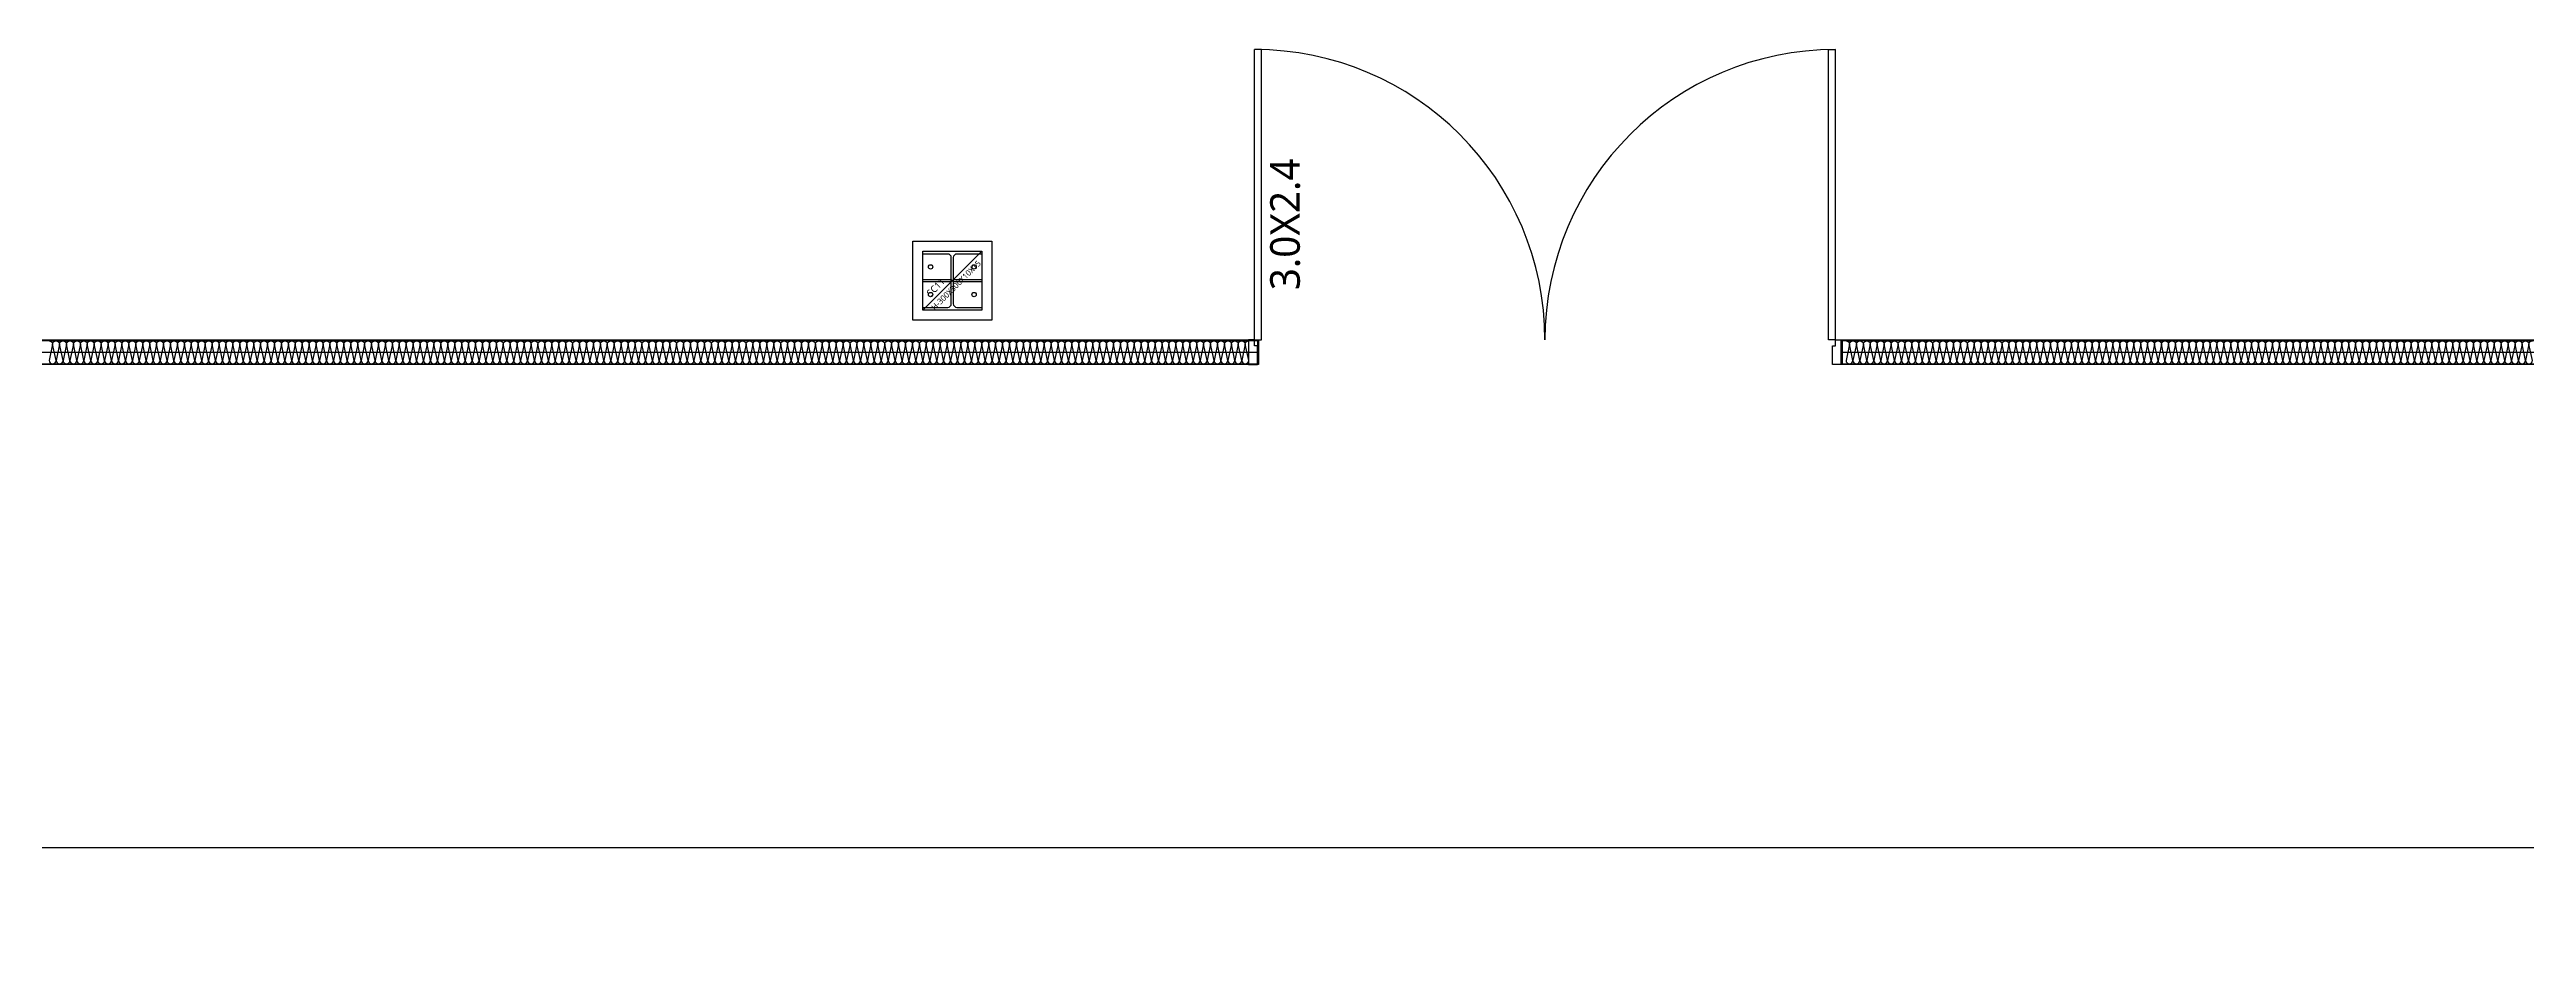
# Model space of a CAD drawing. Header units: millimetres. Extents: x 9 to 147, y 4 to 115.
# Drawn here: x 60.93 to 73.47, y 69.5 to 74.07 of the extents above; entities that cross this region are included whole.
import ezdxf
from ezdxf.enums import TextEntityAlignment as Align

# ---------------------------------------------------------------- set-up
doc = ezdxf.new("R2010")
doc.units = ezdxf.units.MM
doc.header["$LTSCALE"] = 200
doc.linetypes.add('XR-PLAN$0$CEN-GAUN', pattern=[32.2, 30, -1, 0.2, -1])
doc.layers.get('DEFPOINTS').update_dxf_attribs({"color": 137})
for name, color, linetype in [('XR-PLAN$0$09GIRDER', 252, 'Continuous'), ('XR-PLAN$0$0DOOR', 252, 'Continuous'), ('XR-PLAN$0$0DOOR-OPEN', 252, 'Continuous'), ('XR-PLAN$0$CEN', 252, 'XR-PLAN$0$CEN-GAUN'), ('XR-PLAN$0$ELE-6', 252, 'Continuous'), ('XR-PLAN$0$ELE-7', 252, 'Continuous'), ('XR-PLAN$0$HAT-INS', 252, 'Continuous'), ('XR-PLAN$0$Panel', 252, 'Continuous'), ('XR-PLAN$0$STEEL BASE', 252, 'Continuous'), ('XR-PLAN$0$XREF-A-PLAN$0$1-설비', 252, 'Continuous')]:
    doc.layers.add(name, color=color, linetype=linetype)
doc.styles.add('XR-PLAN$0$XREF-A-PLAN$0$스타일1', font='MALGUN_0.TTF')
doc.styles.add('XR-PLAN$0$스타일1', font='MALGUN_0.TTF')

# ---------------------------------------------------------------- blocks, each defined once
blk = doc.blocks.new('*U100')
at = {"layer": 'XR-PLAN$0$HAT-INS'}
for points in [[(-9325, 0, -0.414214), (-9340, 15), (-9325, 85, 1), (-9355, 85), (-9340, 15, -0.414214), (-9355, 0, 0.414214)], [(-9295, 0, -0.414214), (-9310, 15), (-9295, 85, 1), (-9325, 85), (-9310, 15, -0.414214), (-9325, 0, 0.414214)], [(-9265, 0, -0.414214), (-9280, 15), (-9265, 85, 1), (-9295, 85), (-9280, 15, -0.414214), (-9295, 0, 0.414214)], [(-9235, 0, -0.414214), (-9250, 15), (-9235, 85, 1), (-9265, 85), (-9250, 15, -0.414214), (-9265, 0, 0.414214)], [(-9205, 0, -0.414214), (-9220, 15), (-9205, 85, 1), (-9235, 85), (-9220, 15, -0.414214), (-9235, 0, 0.414214)], [(-9175, 0, -0.414214), (-9190, 15), (-9175, 85, 1), (-9205, 85), (-9190, 15, -0.414214), (-9205, 0, 0.414214)], [(-9145, 0, -0.414214), (-9160, 15), (-9145, 85, 1), (-9175, 85), (-9160, 15, -0.414214), (-9175, 0, 0.414214)], [(-9115, 0, -0.414214), (-9130, 15), (-9115, 85, 1), (-9145, 85), (-9130, 15, -0.414214), (-9145, 0, 0.414214)], [(-9085, 0, -0.414214), (-9100, 15), (-9085, 85, 1), (-9115, 85), (-9100, 15, -0.414214), (-9115, 0, 0.414214)], [(-9055, 0, -0.414214), (-9070, 15), (-9055, 85, 1), (-9085, 85), (-9070, 15, -0.414214), (-9085, 0, 0.414214)], [(-9025, 0, -0.414214), (-9040, 15), (-9025, 85, 1), (-9055, 85), (-9040, 15, -0.414214), (-9055, 0, 0.414214)], [(-8995, 0, -0.414214), (-9010, 15), (-8995, 85, 1), (-9025, 85), (-9010, 15, -0.414214), (-9025, 0, 0.414214)], [(-8965, 0, -0.414214), (-8980, 15), (-8965, 85, 1), (-8995, 85), (-8980, 15, -0.414214), (-8995, 0, 0.414214)], [(-8935, 0, -0.414214), (-8950, 15), (-8935, 85, 1), (-8965, 85), (-8950, 15, -0.414214), (-8965, 0, 0.414214)], [(-8905, 0, -0.414214), (-8920, 15), (-8905, 85, 1), (-8935, 85), (-8920, 15, -0.414214), (-8935, 0, 0.414214)], [(-8875, 0, -0.414214), (-8890, 15), (-8875, 85, 1), (-8905, 85), (-8890, 15, -0.414214), (-8905, 0, 0.414214)], [(-8845, 0, -0.414214), (-8860, 15), (-8845, 85, 1), (-8875, 85), (-8860, 15, -0.414214), (-8875, 0, 0.414214)], [(-8815, 0, -0.414214), (-8830, 15), (-8815, 85, 1), (-8845, 85), (-8830, 15, -0.414214), (-8845, 0, 0.414214)], [(-8785, 0, -0.414214), (-8800, 15), (-8785, 85, 1), (-8815, 85), (-8800, 15, -0.414214), (-8815, 0, 0.414214)], [(-8755, 0, -0.414214), (-8770, 15), (-8755, 85, 1), (-8785, 85), (-8770, 15, -0.414214), (-8785, 0, 0.414214)], [(-8725, 0, -0.414214), (-8740, 15), (-8725, 85, 1), (-8755, 85), (-8740, 15, -0.414214), (-8755, 0, 0.414214)], [(-8695, 0, -0.414214), (-8710, 15), (-8695, 85, 1), (-8725, 85), (-8710, 15, -0.414214), (-8725, 0, 0.414214)], [(-8665, 0, -0.414214), (-8680, 15), (-8665, 85, 1), (-8695, 85), (-8680, 15, -0.414214), (-8695, 0, 0.414214)], [(-8635, 0, -0.414214), (-8650, 15), (-8635, 85, 1), (-8665, 85), (-8650, 15, -0.414214), (-8665, 0, 0.414214)], [(-8605, 0, -0.414214), (-8620, 15), (-8605, 85, 1), (-8635, 85), (-8620, 15, -0.414214), (-8635, 0, 0.414214)], [(-8575, 0, -0.414214), (-8590, 15), (-8575, 85, 1), (-8605, 85), (-8590, 15, -0.414214), (-8605, 0, 0.414214)], [(-8545, 0, -0.414214), (-8560, 15), (-8545, 85, 1), (-8575, 85), (-8560, 15, -0.414214), (-8575, 0, 0.414214)], [(-8515, 0, -0.414214), (-8530, 15), (-8515, 85, 1), (-8545, 85), (-8530, 15, -0.414214), (-8545, 0, 0.414214)], [(-8485, 0, -0.414214), (-8500, 15), (-8485, 85, 1), (-8515, 85), (-8500, 15, -0.414214), (-8515, 0, 0.414214)], [(-8455, 0, -0.414214), (-8470, 15), (-8455, 85, 1), (-8485, 85), (-8470, 15, -0.414214), (-8485, 0, 0.414214)], [(-8425, 0, -0.414214), (-8440, 15), (-8425, 85, 1), (-8455, 85), (-8440, 15, -0.414214), (-8455, 0, 0.414214)], [(-8395, 0, -0.414214), (-8410, 15), (-8395, 85, 1), (-8425, 85), (-8410, 15, -0.414214), (-8425, 0, 0.414214)], [(-8365, 0, -0.414214), (-8380, 15), (-8365, 85, 1), (-8395, 85), (-8380, 15, -0.414214), (-8395, 0, 0.414214)], [(-8335, 0, -0.414214), (-8350, 15), (-8335, 85, 1), (-8365, 85), (-8350, 15, -0.414214), (-8365, 0, 0.414214)], [(-8305, 0, -0.414214), (-8320, 15), (-8305, 85, 1), (-8335, 85), (-8320, 15, -0.414214), (-8335, 0, 0.414214)], [(-8275, 0, -0.414214), (-8290, 15), (-8275, 85, 1), (-8305, 85), (-8290, 15, -0.414214), (-8305, 0, 0.414214)], [(-8245, 0, -0.414214), (-8260, 15), (-8245, 85, 1), (-8275, 85), (-8260, 15, -0.414214), (-8275, 0, 0.414214)], [(-8215, 0, -0.414214), (-8230, 15), (-8215, 85, 1), (-8245, 85), (-8230, 15, -0.414214), (-8245, 0, 0.414214)], [(-8185, 0, -0.414214), (-8200, 15), (-8185, 85, 1), (-8215, 85), (-8200, 15, -0.414214), (-8215, 0, 0.414214)], [(-8155, 0, -0.414214), (-8170, 15), (-8155, 85, 1), (-8185, 85), (-8170, 15, -0.414214), (-8185, 0, 0.414214)], [(-8125, 0, -0.414214), (-8140, 15), (-8125, 85, 1), (-8155, 85), (-8140, 15, -0.414214), (-8155, 0, 0.414214)], [(-8095, 0, -0.414214), (-8110, 15), (-8095, 85, 1), (-8125, 85), (-8110, 15, -0.414214), (-8125, 0, 0.414214)], [(-8065, 0, -0.414214), (-8080, 15), (-8065, 85, 1), (-8095, 85), (-8080, 15, -0.414214), (-8095, 0, 0.414214)], [(-8035, 0, -0.414214), (-8050, 15), (-8035, 85, 1), (-8065, 85), (-8050, 15, -0.414214), (-8065, 0, 0.414214)], [(-8005, 0, -0.414214), (-8020, 15), (-8005, 85, 1), (-8035, 85), (-8020, 15, -0.414214), (-8035, 0, 0.414214)], [(-7975, 0, -0.414214), (-7990, 15), (-7975, 85, 1), (-8005, 85), (-7990, 15, -0.414214), (-8005, 0, 0.414214)], [(-7945, 0, -0.414214), (-7960, 15), (-7945, 85, 1), (-7975, 85), (-7960, 15, -0.414214), (-7975, 0, 0.414214)], [(-7915, 0, -0.414214), (-7930, 15), (-7915, 85, 1), (-7945, 85), (-7930, 15, -0.414214), (-7945, 0, 0.414214)], [(-7885, 0, -0.414214), (-7900, 15), (-7885, 85, 1), (-7915, 85), (-7900, 15, -0.414214), (-7915, 0, 0.414214)], [(-7855, 0, -0.414214), (-7870, 15), (-7855, 85, 1), (-7885, 85), (-7870, 15, -0.414214), (-7885, 0, 0.414214)], [(-7825, 0, -0.414214), (-7840, 15), (-7825, 85, 1), (-7855, 85), (-7840, 15, -0.414214), (-7855, 0, 0.414214)], [(-7795, 0, -0.414214), (-7810, 15), (-7795, 85, 1), (-7825, 85), (-7810, 15, -0.414214), (-7825, 0, 0.414214)], [(-7765, 0, -0.414214), (-7780, 15), (-7765, 85, 1), (-7795, 85), (-7780, 15, -0.414214), (-7795, 0, 0.414214)], [(-7735, 0, -0.414214), (-7750, 15), (-7735, 85, 1), (-7765, 85), (-7750, 15, -0.414214), (-7765, 0, 0.414214)], [(-7705, 0, -0.414214), (-7720, 15), (-7705, 85, 1), (-7735, 85), (-7720, 15, -0.414214), (-7735, 0, 0.414214)], [(-7675, 0, -0.414214), (-7690, 15), (-7675, 85, 1), (-7705, 85), (-7690, 15, -0.414214), (-7705, 0, 0.414214)], [(-7645, 0, -0.414214), (-7660, 15), (-7645, 85, 1), (-7675, 85), (-7660, 15, -0.414214), (-7675, 0, 0.414214)], [(-7615, 0, -0.414214), (-7630, 15), (-7615, 85, 1), (-7645, 85), (-7630, 15, -0.414214), (-7645, 0, 0.414214)], [(-7585, 0, -0.414214), (-7600, 15), (-7585, 85, 1), (-7615, 85), (-7600, 15, -0.414214), (-7615, 0, 0.414214)], [(-7555, 0, -0.414214), (-7570, 15), (-7555, 85, 1), (-7585, 85), (-7570, 15, -0.414214), (-7585, 0, 0.414214)], [(-7525, 0, -0.414214), (-7540, 15), (-7525, 85, 1), (-7555, 85), (-7540, 15, -0.414214), (-7555, 0, 0.414214)], [(-7495, 0, -0.414214), (-7510, 15), (-7495, 85, 1), (-7525, 85), (-7510, 15, -0.414214), (-7525, 0, 0.414214)], [(-7465, 0, -0.414214), (-7480, 15), (-7465, 85, 1), (-7495, 85), (-7480, 15, -0.414214), (-7495, 0, 0.414214)], [(-7435, 0, -0.414214), (-7450, 15), (-7435, 85, 1), (-7465, 85), (-7450, 15, -0.414214), (-7465, 0, 0.414214)], [(-7405, 0, -0.414214), (-7420, 15), (-7405, 85, 1), (-7435, 85), (-7420, 15, -0.414214), (-7435, 0, 0.414214)], [(-7375, 0, -0.414214), (-7390, 15), (-7375, 85, 1), (-7405, 85), (-7390, 15, -0.414214), (-7405, 0, 0.414214)], [(-7345, 0, -0.414214), (-7360, 15), (-7345, 85, 1), (-7375, 85), (-7360, 15, -0.414214), (-7375, 0, 0.414214)], [(-7315, 0, -0.414214), (-7330, 15), (-7315, 85, 1), (-7345, 85), (-7330, 15, -0.414214), (-7345, 0, 0.414214)], [(-7285, 0, -0.414214), (-7300, 15), (-7285, 85, 1), (-7315, 85), (-7300, 15, -0.414214), (-7315, 0, 0.414214)], [(-7255, 0, -0.414214), (-7270, 15), (-7255, 85, 1), (-7285, 85), (-7270, 15, -0.414214), (-7285, 0, 0.414214)], [(-7225, 0, -0.414214), (-7240, 15), (-7225, 85, 1), (-7255, 85), (-7240, 15, -0.414214), (-7255, 0, 0.414214)], [(-7195, 0, -0.414214), (-7210, 15), (-7195, 85, 1), (-7225, 85), (-7210, 15, -0.414214), (-7225, 0, 0.414214)], [(-7165, 0, -0.414214), (-7180, 15), (-7165, 85, 1), (-7195, 85), (-7180, 15, -0.414214), (-7195, 0, 0.414214)], [(-7135, 0, -0.414214), (-7150, 15), (-7135, 85, 1), (-7165, 85), (-7150, 15, -0.414214), (-7165, 0, 0.414214)], [(-7105, 0, -0.414214), (-7120, 15), (-7105, 85, 1), (-7135, 85), (-7120, 15, -0.414214), (-7135, 0, 0.414214)], [(-7075, 0, -0.414214), (-7090, 15), (-7075, 85, 1), (-7105, 85), (-7090, 15, -0.414214), (-7105, 0, 0.414214)], [(-7045, 0, -0.414214), (-7060, 15), (-7045, 85, 1), (-7075, 85), (-7060, 15, -0.414214), (-7075, 0, 0.414214)], [(-7015, 0, -0.414214), (-7030, 15), (-7015, 85, 1), (-7045, 85), (-7030, 15, -0.414214), (-7045, 0, 0.414214)], [(-6985, 0, -0.414214), (-7000, 15), (-6985, 85, 1), (-7015, 85), (-7000, 15, -0.414214), (-7015, 0, 0.414214)], [(-6955, 0, -0.414214), (-6970, 15), (-6955, 85, 1), (-6985, 85), (-6970, 15, -0.414214), (-6985, 0, 0.414214)], [(-6925, 0, -0.414214), (-6940, 15), (-6925, 85, 1), (-6955, 85), (-6940, 15, -0.414214), (-6955, 0, 0.414214)], [(-6895, 0, -0.414214), (-6910, 15), (-6895, 85, 1), (-6925, 85), (-6910, 15, -0.414214), (-6925, 0, 0.414214)], [(-6865, 0, -0.414214), (-6880, 15), (-6865, 85, 1), (-6895, 85), (-6880, 15, -0.414214), (-6895, 0, 0.414214)], [(-6835, 0, -0.414214), (-6850, 15), (-6835, 85, 1), (-6865, 85), (-6850, 15, -0.414214), (-6865, 0, 0.414214)], [(-6805, 0, -0.414214), (-6820, 15), (-6805, 85, 1), (-6835, 85), (-6820, 15, -0.414214), (-6835, 0, 0.414214)], [(-6775, 0, -0.414214), (-6790, 15), (-6775, 85, 1), (-6805, 85), (-6790, 15, -0.414214), (-6805, 0, 0.414214)], [(-6745, 0, -0.414214), (-6760, 15), (-6745, 85, 1), (-6775, 85), (-6760, 15, -0.414214), (-6775, 0, 0.414214)], [(-6715, 0, -0.414214), (-6730, 15), (-6715, 85, 1), (-6745, 85), (-6730, 15, -0.414214), (-6745, 0, 0.414214)], [(-6685, 0, -0.414214), (-6700, 15), (-6685, 85, 1), (-6715, 85), (-6700, 15, -0.414214), (-6715, 0, 0.414214)], [(-6655, 0, -0.414214), (-6670, 15), (-6655, 85, 1), (-6685, 85), (-6670, 15, -0.414214), (-6685, 0, 0.414214)], [(-6625, 0, -0.414214), (-6640, 15), (-6625, 85, 1), (-6655, 85), (-6640, 15, -0.414214), (-6655, 0, 0.414214)], [(-6595, 0, -0.414214), (-6610, 15), (-6595, 85, 1), (-6625, 85), (-6610, 15, -0.414214), (-6625, 0, 0.414214)], [(-6565, 0, -0.414214), (-6580, 15), (-6565, 85, 1), (-6595, 85), (-6580, 15, -0.414214), (-6595, 0, 0.414214)], [(-6535, 0, -0.414214), (-6550, 15), (-6535, 85, 1), (-6565, 85), (-6550, 15, -0.414214), (-6565, 0, 0.414214)], [(-6505, 0, -0.414214), (-6520, 15), (-6505, 85, 1), (-6535, 85), (-6520, 15, -0.414214), (-6535, 0, 0.414214)], [(-6475, 0, -0.414214), (-6490, 15), (-6475, 85, 1), (-6505, 85), (-6490, 15, -0.414214), (-6505, 0, 0.414214)], [(-6445, 0, -0.414214), (-6460, 15), (-6445, 85, 1), (-6475, 85), (-6460, 15, -0.414214), (-6475, 0, 0.414214)], [(-6415, 0, -0.414214), (-6430, 15), (-6415, 85, 1), (-6445, 85), (-6430, 15, -0.414214), (-6445, 0, 0.414214)], [(-6385, 0, -0.414214), (-6400, 15), (-6385, 85, 1), (-6415, 85), (-6400, 15, -0.414214), (-6415, 0, 0.414214)], [(-6355, 0, -0.414214), (-6370, 15), (-6355, 85, 1), (-6385, 85), (-6370, 15, -0.414214), (-6385, 0, 0.414214)], [(-6325, 0, -0.414214), (-6340, 15), (-6325, 85, 1), (-6355, 85), (-6340, 15, -0.414214), (-6355, 0, 0.414214)], [(-6295, 0, -0.414214), (-6310, 15), (-6295, 85, 1), (-6325, 85), (-6310, 15, -0.414214), (-6325, 0, 0.414214)], [(-6265, 0, -0.414214), (-6280, 15), (-6265, 85, 1), (-6295, 85), (-6280, 15, -0.414214), (-6295, 0, 0.414214)], [(-6235, 0, -0.414214), (-6250, 15), (-6235, 85, 1), (-6265, 85), (-6250, 15, -0.414214), (-6265, 0, 0.414214)], [(-6205, 0, -0.414214), (-6220, 15), (-6205, 85, 1), (-6235, 85), (-6220, 15, -0.414214), (-6235, 0, 0.414214)], [(-6175, 0, -0.414214), (-6190, 15), (-6175, 85, 1), (-6205, 85), (-6190, 15, -0.414214), (-6205, 0, 0.414214)], [(-6145, 0, -0.414214), (-6160, 15), (-6145, 85, 1), (-6175, 85), (-6160, 15, -0.414214), (-6175, 0, 0.414214)], [(-6115, 0, -0.414214), (-6130, 15), (-6115, 85, 1), (-6145, 85), (-6130, 15, -0.414214), (-6145, 0, 0.414214)], [(-6085, 0, -0.414214), (-6100, 15), (-6085, 85, 1), (-6115, 85), (-6100, 15, -0.414214), (-6115, 0, 0.414214)], [(-6055, 0, -0.414214), (-6070, 15), (-6055, 85, 1), (-6085, 85), (-6070, 15, -0.414214), (-6085, 0, 0.414214)], [(-6025, 0, -0.414214), (-6040, 15), (-6025, 85, 1), (-6055, 85), (-6040, 15, -0.414214), (-6055, 0, 0.414214)], [(-5995, 0, -0.414214), (-6010, 15), (-5995, 85, 1), (-6025, 85), (-6010, 15, -0.414214), (-6025, 0, 0.414214)], [(-5965, 0, -0.414214), (-5980, 15), (-5965, 85, 1), (-5995, 85), (-5980, 15, -0.414214), (-5995, 0, 0.414214)], [(-5935, 0, -0.414214), (-5950, 15), (-5935, 85, 1), (-5965, 85), (-5950, 15, -0.414214), (-5965, 0, 0.414214)], [(-5905, 0, -0.414214), (-5920, 15), (-5905, 85, 1), (-5935, 85), (-5920, 15, -0.414214), (-5935, 0, 0.414214)], [(-5875, 0, -0.414214), (-5890, 15), (-5875, 85, 1), (-5905, 85), (-5890, 15, -0.414214), (-5905, 0, 0.414214)], [(-5845, 0, -0.414214), (-5860, 15), (-5845, 85, 1), (-5875, 85), (-5860, 15, -0.414214), (-5875, 0, 0.414214)], [(-5815, 0, -0.414214), (-5830, 15), (-5815, 85, 1), (-5845, 85), (-5830, 15, -0.414214), (-5845, 0, 0.414214)], [(-5785, 0, -0.414214), (-5800, 15), (-5785, 85, 1), (-5815, 85), (-5800, 15, -0.414214), (-5815, 0, 0.414214)], [(-5755, 0, -0.414214), (-5770, 15), (-5755, 85, 1), (-5785, 85), (-5770, 15, -0.414214), (-5785, 0, 0.414214)], [(-5725, 0, -0.414214), (-5740, 15), (-5725, 85, 1), (-5755, 85), (-5740, 15, -0.414214), (-5755, 0, 0.414214)], [(-5695, 0, -0.414214), (-5710, 15), (-5695, 85, 1), (-5725, 85), (-5710, 15, -0.414214), (-5725, 0, 0.414214)], [(-5665, 0, -0.414214), (-5680, 15), (-5665, 85, 1), (-5695, 85), (-5680, 15, -0.414214), (-5695, 0, 0.414214)], [(-5635, 0, -0.414214), (-5650, 15), (-5635, 85, 1), (-5665, 85), (-5650, 15, -0.414214), (-5665, 0, 0.414214)], [(-5605, 0, -0.414214), (-5620, 15), (-5605, 85, 1), (-5635, 85), (-5620, 15, -0.414214), (-5635, 0, 0.414214)], [(-5575, 0, -0.414214), (-5590, 15), (-5575, 85, 1), (-5605, 85), (-5590, 15, -0.414214), (-5605, 0, 0.414214)], [(-5545, 0, -0.414214), (-5560, 15), (-5545, 85, 1), (-5575, 85), (-5560, 15, -0.414214), (-5575, 0, 0.414214)], [(-5515, 0, -0.414214), (-5530, 15), (-5515, 85, 1), (-5545, 85), (-5530, 15, -0.414214), (-5545, 0, 0.414214)], [(-5485, 0, -0.414214), (-5500, 15), (-5485, 85, 1), (-5515, 85), (-5500, 15, -0.414214), (-5515, 0, 0.414214)], [(-5455, 0, -0.414214), (-5470, 15), (-5455, 85, 1), (-5485, 85), (-5470, 15, -0.414214), (-5485, 0, 0.414214)], [(-5425, 0, -0.414214), (-5440, 15), (-5425, 85, 1), (-5455, 85), (-5440, 15, -0.414214), (-5455, 0, 0.414214)], [(-5395, 0, -0.414214), (-5410, 15), (-5395, 85, 1), (-5425, 85), (-5410, 15, -0.414214), (-5425, 0, 0.414214)], [(-5365, 0, -0.414214), (-5380, 15), (-5365, 85, 1), (-5395, 85), (-5380, 15, -0.414214), (-5395, 0, 0.414214)], [(-5335, 0, -0.414214), (-5350, 15), (-5335, 85, 1), (-5365, 85), (-5350, 15, -0.414214), (-5365, 0, 0.414214)], [(-5305, 0, -0.414214), (-5320, 15), (-5305, 85, 1), (-5335, 85), (-5320, 15, -0.414214), (-5335, 0, 0.414214)], [(-5275, 0, -0.414214), (-5290, 15), (-5275, 85, 1), (-5305, 85), (-5290, 15, -0.414214), (-5305, 0, 0.414214)], [(-5245, 0, -0.414214), (-5260, 15), (-5245, 85, 1), (-5275, 85), (-5260, 15, -0.414214), (-5275, 0, 0.414214)], [(-5215, 0, -0.414214), (-5230, 15), (-5215, 85, 1), (-5245, 85), (-5230, 15, -0.414214), (-5245, 0, 0.414214)], [(-5185, 0, -0.414214), (-5200, 15), (-5185, 85, 1), (-5215, 85), (-5200, 15, -0.414214), (-5215, 0, 0.414214)], [(-5155, 0, -0.414214), (-5170, 15), (-5155, 85, 1), (-5185, 85), (-5170, 15, -0.414214), (-5185, 0, 0.414214)], [(-5125, 0, -0.414214), (-5140, 15), (-5125, 85, 1), (-5155, 85), (-5140, 15, -0.414214), (-5155, 0, 0.414214)], [(-5095, 0, -0.414214), (-5110, 15), (-5095, 85, 1), (-5125, 85), (-5110, 15, -0.414214), (-5125, 0, 0.414214)], [(-5065, 0, -0.414214), (-5080, 15), (-5065, 85, 1), (-5095, 85), (-5080, 15, -0.414214), (-5095, 0, 0.414214)], [(-5035, 0, -0.414214), (-5050, 15), (-5035, 85, 1), (-5065, 85), (-5050, 15, -0.414214), (-5065, 0, 0.414214)], [(-5005, 0, -0.414214), (-5020, 15), (-5005, 85, 1), (-5035, 85), (-5020, 15, -0.414214), (-5035, 0, 0.414214)], [(-4975, 0, -0.414214), (-4990, 15), (-4975, 85, 1), (-5005, 85), (-4990, 15, -0.414214), (-5005, 0, 0.414214)], [(-4945, 0, -0.414214), (-4960, 15), (-4945, 85, 1), (-4975, 85), (-4960, 15, -0.414214), (-4975, 0, 0.414214)], [(-4915, 0, -0.414214), (-4930, 15), (-4915, 85, 1), (-4945, 85), (-4930, 15, -0.414214), (-4945, 0, 0.414214)], [(-4885, 0, -0.414214), (-4900, 15), (-4885, 85, 1), (-4915, 85), (-4900, 15, -0.414214), (-4915, 0, 0.414214)], [(-4855, 0, -0.414214), (-4870, 15), (-4855, 85, 1), (-4885, 85), (-4870, 15, -0.414214), (-4885, 0, 0.414214)], [(-4825, 0, -0.414214), (-4840, 15), (-4825, 85, 1), (-4855, 85), (-4840, 15, -0.414214), (-4855, 0, 0.414214)], [(-4795, 0, -0.414214), (-4810, 15), (-4795, 85, 1), (-4825, 85), (-4810, 15, -0.414214), (-4825, 0, 0.414214)], [(-4765, 0, -0.414214), (-4780, 15), (-4765, 85, 1), (-4795, 85), (-4780, 15, -0.414214), (-4795, 0, 0.414214)], [(-4735, 0, -0.414214), (-4750, 15), (-4735, 85, 1), (-4765, 85), (-4750, 15, -0.414214), (-4765, 0, 0.414214)], [(-4705, 0, -0.414214), (-4720, 15), (-4705, 85, 1), (-4735, 85), (-4720, 15, -0.414214), (-4735, 0, 0.414214)], [(-4675, 0, -0.414214), (-4690, 15), (-4675, 85, 1), (-4705, 85), (-4690, 15, -0.414214), (-4705, 0, 0.414214)], [(-4645, 0, -0.414214), (-4660, 15), (-4645, 85, 1), (-4675, 85), (-4660, 15, -0.414214), (-4675, 0, 0.414214)], [(-4615, 0, -0.414214), (-4630, 15), (-4615, 85, 1), (-4645, 85), (-4630, 15, -0.414214), (-4645, 0, 0.414214)], [(-4585, 0, -0.414214), (-4600, 15), (-4585, 85, 1), (-4615, 85), (-4600, 15, -0.414214), (-4615, 0, 0.414214)], [(-4555, 0, -0.414214), (-4570, 15), (-4555, 85, 1), (-4585, 85), (-4570, 15, -0.414214), (-4585, 0, 0.414214)], [(-4525, 0, -0.414214), (-4540, 15), (-4525, 85, 1), (-4555, 85), (-4540, 15, -0.414214), (-4555, 0, 0.414214)], [(-4495, 0, -0.414214), (-4510, 15), (-4495, 85, 1), (-4525, 85), (-4510, 15, -0.414214), (-4525, 0, 0.414214)], [(-4465, 0, -0.414214), (-4480, 15), (-4465, 85, 1), (-4495, 85), (-4480, 15, -0.414214), (-4495, 0, 0.414214)], [(-4435, 0, -0.414214), (-4450, 15), (-4435, 85, 1), (-4465, 85), (-4450, 15, -0.414214), (-4465, 0, 0.414214)], [(-4405, 0, -0.414214), (-4420, 15), (-4405, 85, 1), (-4435, 85), (-4420, 15, -0.414214), (-4435, 0, 0.414214)], [(-4375, 0, -0.414214), (-4390, 15), (-4375, 85, 1), (-4405, 85), (-4390, 15, -0.414214), (-4405, 0, 0.414214)], [(-4345, 0, -0.414214), (-4360, 15), (-4345, 85, 1), (-4375, 85), (-4360, 15, -0.414214), (-4375, 0, 0.414214)], [(-4315, 0, -0.414214), (-4330, 15), (-4315, 85, 1), (-4345, 85), (-4330, 15, -0.414214), (-4345, 0, 0.414214)], [(-4285, 0, -0.414214), (-4300, 15), (-4285, 85, 1), (-4315, 85), (-4300, 15, -0.414214), (-4315, 0, 0.414214)], [(-4255, 0, -0.414214), (-4270, 15), (-4255, 85, 1), (-4285, 85), (-4270, 15, -0.414214), (-4285, 0, 0.414214)], [(-4225, 0, -0.414214), (-4240, 15), (-4225, 85, 1), (-4255, 85), (-4240, 15, -0.414214), (-4255, 0, 0.414214)], [(-4195, 0, -0.414214), (-4210, 15), (-4195, 85, 1), (-4225, 85), (-4210, 15, -0.414214), (-4225, 0, 0.414214)], [(-4165, 0, -0.414214), (-4180, 15), (-4165, 85, 1), (-4195, 85), (-4180, 15, -0.414214), (-4195, 0, 0.414214)]]:
    blk.add_lwpolyline(points, format="xyb", dxfattribs=at)
blk = doc.blocks.new('*U101')
at = {"layer": 'XR-PLAN$0$HAT-INS'}
for points in [[(-175, 0, -0.414214), (-190, 15), (-175, 85, 1), (-205, 85), (-190, 15, -0.414214), (-205, 0, 0.414214)], [(-145, 0, -0.414214), (-160, 15), (-145, 85, 1), (-175, 85), (-160, 15, -0.414214), (-175, 0, 0.414214)], [(-115, 0, -0.414214), (-130, 15), (-115, 85, 1), (-145, 85), (-130, 15, -0.414214), (-145, 0, 0.414214)], [(-85, 0, -0.414214), (-100, 15), (-85, 85, 1), (-115, 85), (-100, 15, -0.414214), (-115, 0, 0.414214)], [(-55, 0, -0.414214), (-70, 15), (-55, 85, 1), (-85, 85), (-70, 15, -0.414214), (-85, 0, 0.414214)], [(-25, 0, -0.414214), (-40, 15), (-25, 85, 1), (-55, 85), (-40, 15, -0.414214), (-55, 0, 0.414214)], [(5, 0, -0.414214), (-10, 15), (5, 85, 1), (-25, 85), (-10, 15, -0.414214), (-25, 0, 0.414214)], [(35, 0, -0.414214), (20, 15), (35, 85, 1), (5, 85), (20, 15, -0.414214), (5, 0, 0.414214)], [(65, 0, -0.414214), (50, 15), (65, 85, 1), (35, 85), (50, 15, -0.414214), (35, 0, 0.414214)], [(95, 0, -0.414214), (80, 15), (95, 85, 1), (65, 85), (80, 15, -0.414214), (65, 0, 0.414214)], [(125, 0, -0.414214), (110, 15), (125, 85, 1), (95, 85), (110, 15, -0.414214), (95, 0, 0.414214)], [(155, 0, -0.414214), (140, 15), (155, 85, 1), (125, 85), (140, 15, -0.414214), (125, 0, 0.414214)], [(185, 0, -0.414214), (170, 15), (185, 85, 1), (155, 85), (170, 15, -0.414214), (155, 0, 0.414214)], [(215, 0, -0.414214), (200, 15), (215, 85, 1), (185, 85), (200, 15, -0.414214), (185, 0, 0.414214)], [(245, 0, -0.414214), (230, 15), (245, 85, 1), (215, 85), (230, 15, -0.414214), (215, 0, 0.414214)], [(275, 0, -0.414214), (260, 15), (275, 85, 1), (245, 85), (260, 15, -0.414214), (245, 0, 0.414214)], [(305, 0, -0.414214), (290, 15), (305, 85, 1), (275, 85), (290, 15, -0.414214), (275, 0, 0.414214)], [(335, 0, -0.414214), (320, 15), (335, 85, 1), (305, 85), (320, 15, -0.414214), (305, 0, 0.414214)], [(365, 0, -0.414214), (350, 15), (365, 85, 1), (335, 85), (350, 15, -0.414214), (335, 0, 0.414214)], [(395, 0, -0.414214), (380, 15), (395, 85, 1), (365, 85), (380, 15, -0.414214), (365, 0, 0.414214)], [(425, 0, -0.414214), (410, 15), (425, 85, 1), (395, 85), (410, 15, -0.414214), (395, 0, 0.414214)], [(455, 0, -0.414214), (440, 15), (455, 85, 1), (425, 85), (440, 15, -0.414214), (425, 0, 0.414214)], [(485, 0, -0.414214), (470, 15), (485, 85, 1), (455, 85), (470, 15, -0.414214), (455, 0, 0.414214)], [(515, 0, -0.414214), (500, 15), (515, 85, 1), (485, 85), (500, 15, -0.414214), (485, 0, 0.414214)], [(545, 0, -0.414214), (530, 15), (545, 85, 1), (515, 85), (530, 15, -0.414214), (515, 0, 0.414214)], [(575, 0, -0.414214), (560, 15), (575, 85, 1), (545, 85), (560, 15, -0.414214), (545, 0, 0.414214)], [(605, 0, -0.414214), (590, 15), (605, 85, 1), (575, 85), (590, 15, -0.414214), (575, 0, 0.414214)], [(635, 0, -0.414214), (620, 15), (635, 85, 1), (605, 85), (620, 15, -0.414214), (605, 0, 0.414214)], [(665, 0, -0.414214), (650, 15), (665, 85, 1), (635, 85), (650, 15, -0.414214), (635, 0, 0.414214)], [(695, 0, -0.414214), (680, 15), (695, 85, 1), (665, 85), (680, 15, -0.414214), (665, 0, 0.414214)], [(725, 0, -0.414214), (710, 15), (725, 85, 1), (695, 85), (710, 15, -0.414214), (695, 0, 0.414214)], [(755, 0, -0.414214), (740, 15), (755, 85, 1), (725, 85), (740, 15, -0.414214), (725, 0, 0.414214)], [(785, 0, -0.414214), (770, 15), (785, 85, 1), (755, 85), (770, 15, -0.414214), (755, 0, 0.414214)], [(815, 0, -0.414214), (800, 15), (815, 85, 1), (785, 85), (800, 15, -0.414214), (785, 0, 0.414214)], [(845, 0, -0.414214), (830, 15), (845, 85, 1), (815, 85), (830, 15, -0.414214), (815, 0, 0.414214)], [(875, 0, -0.414214), (860, 15), (875, 85, 1), (845, 85), (860, 15, -0.414214), (845, 0, 0.414214)], [(905, 0, -0.414214), (890, 15), (905, 85, 1), (875, 85), (890, 15, -0.414214), (875, 0, 0.414214)], [(935, 0, -0.414214), (920, 15), (935, 85, 1), (905, 85), (920, 15, -0.414214), (905, 0, 0.414214)], [(965, 0, -0.414214), (950, 15), (965, 85, 1), (935, 85), (950, 15, -0.414214), (935, 0, 0.414214)], [(995, 0, -0.414214), (980, 15), (995, 85, 1), (965, 85), (980, 15, -0.414214), (965, 0, 0.414214)], [(1025, 0, -0.414214), (1010, 15), (1025, 85, 1), (995, 85), (1010, 15, -0.414214), (995, 0, 0.414214)], [(1055, 0, -0.414214), (1040, 15), (1055, 85, 1), (1025, 85), (1040, 15, -0.414214), (1025, 0, 0.414214)], [(1085, 0, -0.414214), (1070, 15), (1085, 85, 1), (1055, 85), (1070, 15, -0.414214), (1055, 0, 0.414214)], [(1115, 0, -0.414214), (1100, 15), (1115, 85, 1), (1085, 85), (1100, 15, -0.414214), (1085, 0, 0.414214)], [(1145, 0, -0.414214), (1130, 15), (1145, 85, 1), (1115, 85), (1130, 15, -0.414214), (1115, 0, 0.414214)], [(1175, 0, -0.414214), (1160, 15), (1175, 85, 1), (1145, 85), (1160, 15, -0.414214), (1145, 0, 0.414214)], [(1205, 0, -0.414214), (1190, 15), (1205, 85, 1), (1175, 85), (1190, 15, -0.414214), (1175, 0, 0.414214)], [(1235, 0, -0.414214), (1220, 15), (1235, 85, 1), (1205, 85), (1220, 15, -0.414214), (1205, 0, 0.414214)], [(1265, 0, -0.414214), (1250, 15), (1265, 85, 1), (1235, 85), (1250, 15, -0.414214), (1235, 0, 0.414214)], [(1295, 0, -0.414214), (1280, 15), (1295, 85, 1), (1265, 85), (1280, 15, -0.414214), (1265, 0, 0.414214)], [(1325, 0, -0.414214), (1310, 15), (1325, 85, 1), (1295, 85), (1310, 15, -0.414214), (1295, 0, 0.414214)], [(1355, 0, -0.414214), (1340, 15), (1355, 85, 1), (1325, 85), (1340, 15, -0.414214), (1325, 0, 0.414214)], [(1385, 0, -0.414214), (1370, 15), (1385, 85, 1), (1355, 85), (1370, 15, -0.414214), (1355, 0, 0.414214)], [(1415, 0, -0.414214), (1400, 15), (1415, 85, 1), (1385, 85), (1400, 15, -0.414214), (1385, 0, 0.414214)], [(1445, 0, -0.414214), (1430, 15), (1445, 85, 1), (1415, 85), (1430, 15, -0.414214), (1415, 0, 0.414214)], [(1475, 0, -0.414214), (1460, 15), (1475, 85, 1), (1445, 85), (1460, 15, -0.414214), (1445, 0, 0.414214)], [(1505, 0, -0.414214), (1490, 15), (1505, 85, 1), (1475, 85), (1490, 15, -0.414214), (1475, 0, 0.414214)], [(1535, 0, -0.414214), (1520, 15), (1535, 85, 1), (1505, 85), (1520, 15, -0.414214), (1505, 0, 0.414214)], [(1565, 0, -0.414214), (1550, 15), (1565, 85, 1), (1535, 85), (1550, 15, -0.414214), (1535, 0, 0.414214)], [(1595, 0, -0.414214), (1580, 15), (1595, 85, 1), (1565, 85), (1580, 15, -0.414214), (1565, 0, 0.414214)], [(1625, 0, -0.414214), (1610, 15), (1625, 85, 1), (1595, 85), (1610, 15, -0.414214), (1595, 0, 0.414214)], [(1655, 0, -0.414214), (1640, 15), (1655, 85, 1), (1625, 85), (1640, 15, -0.414214), (1625, 0, 0.414214)], [(1685, 0, -0.414214), (1670, 15), (1685, 85, 1), (1655, 85), (1670, 15, -0.414214), (1655, 0, 0.414214)], [(1715, 0, -0.414214), (1700, 15), (1715, 85, 1), (1685, 85), (1700, 15, -0.414214), (1685, 0, 0.414214)], [(1745, 0, -0.414214), (1730, 15), (1745, 85, 1), (1715, 85), (1730, 15, -0.414214), (1715, 0, 0.414214)], [(1775, 0, -0.414214), (1760, 15), (1775, 85, 1), (1745, 85), (1760, 15, -0.414214), (1745, 0, 0.414214)], [(1805, 0, -0.414214), (1790, 15), (1805, 85, 1), (1775, 85), (1790, 15, -0.414214), (1775, 0, 0.414214)], [(1835, 0, -0.414214), (1820, 15), (1835, 85, 1), (1805, 85), (1820, 15, -0.414214), (1805, 0, 0.414214)], [(1865, 0, -0.414214), (1850, 15), (1865, 85, 1), (1835, 85), (1850, 15, -0.414214), (1835, 0, 0.414214)], [(1895, 0, -0.414214), (1880, 15), (1895, 85, 1), (1865, 85), (1880, 15, -0.414214), (1865, 0, 0.414214)], [(1925, 0, -0.414214), (1910, 15), (1925, 85, 1), (1895, 85), (1910, 15, -0.414214), (1895, 0, 0.414214)], [(1955, 0, -0.414214), (1940, 15), (1955, 85, 1), (1925, 85), (1940, 15, -0.414214), (1925, 0, 0.414214)], [(1985, 0, -0.414214), (1970, 15), (1985, 85, 1), (1955, 85), (1970, 15, -0.414214), (1955, 0, 0.414214)], [(2015, 0, -0.414214), (2000, 15), (2015, 85, 1), (1985, 85), (2000, 15, -0.414214), (1985, 0, 0.414214)], [(2045, 0, -0.414214), (2030, 15), (2045, 85, 1), (2015, 85), (2030, 15, -0.414214), (2015, 0, 0.414214)], [(2075, 0, -0.414214), (2060, 15), (2075, 85, 1), (2045, 85), (2060, 15, -0.414214), (2045, 0, 0.414214)], [(2105, 0, -0.414214), (2090, 15), (2105, 85, 1), (2075, 85), (2090, 15, -0.414214), (2075, 0, 0.414214)], [(2135, 0, -0.414214), (2120, 15), (2135, 85, 1), (2105, 85), (2120, 15, -0.414214), (2105, 0, 0.414214)], [(2165, 0, -0.414214), (2150, 15), (2165, 85, 1), (2135, 85), (2150, 15, -0.414214), (2135, 0, 0.414214)], [(2195, 0, -0.414214), (2180, 15), (2195, 85, 1), (2165, 85), (2180, 15, -0.414214), (2165, 0, 0.414214)], [(2225, 0, -0.414214), (2210, 15), (2225, 85, 1), (2195, 85), (2210, 15, -0.414214), (2195, 0, 0.414214)], [(2255, 0, -0.414214), (2240, 15), (2255, 85, 1), (2225, 85), (2240, 15, -0.414214), (2225, 0, 0.414214)], [(2285, 0, -0.414214), (2270, 15), (2285, 85, 1), (2255, 85), (2270, 15, -0.414214), (2255, 0, 0.414214)], [(2315, 0, -0.414214), (2300, 15), (2315, 85, 1), (2285, 85), (2300, 15, -0.414214), (2285, 0, 0.414214)], [(2345, 0, -0.414214), (2330, 15), (2345, 85, 1), (2315, 85), (2330, 15, -0.414214), (2315, 0, 0.414214)], [(2375, 0, -0.414214), (2360, 15), (2375, 85, 1), (2345, 85), (2360, 15, -0.414214), (2345, 0, 0.414214)], [(2405, 0, -0.414214), (2390, 15), (2405, 85, 1), (2375, 85), (2390, 15, -0.414214), (2375, 0, 0.414214)], [(2435, 0, -0.414214), (2420, 15), (2435, 85, 1), (2405, 85), (2420, 15, -0.414214), (2405, 0, 0.414214)], [(2465, 0, -0.414214), (2450, 15), (2465, 85, 1), (2435, 85), (2450, 15, -0.414214), (2435, 0, 0.414214)], [(2495, 0, -0.414214), (2480, 15), (2495, 85, 1), (2465, 85), (2480, 15, -0.414214), (2465, 0, 0.414214)], [(2525, 0, -0.414214), (2510, 15), (2525, 85, 1), (2495, 85), (2510, 15, -0.414214), (2495, 0, 0.414214)], [(2555, 0, -0.414214), (2540, 15), (2555, 85, 1), (2525, 85), (2540, 15, -0.414214), (2525, 0, 0.414214)], [(2585, 0, -0.414214), (2570, 15), (2585, 85, 1), (2555, 85), (2570, 15, -0.414214), (2555, 0, 0.414214)], [(2615, 0, -0.414214), (2600, 15), (2615, 85, 1), (2585, 85), (2600, 15, -0.414214), (2585, 0, 0.414214)], [(2645, 0, -0.414214), (2630, 15), (2645, 85, 1), (2615, 85), (2630, 15, -0.414214), (2615, 0, 0.414214)], [(2675, 0, -0.414214), (2660, 15), (2675, 85, 1), (2645, 85), (2660, 15, -0.414214), (2645, 0, 0.414214)], [(2705, 0, -0.414214), (2690, 15), (2705, 85, 1), (2675, 85), (2690, 15, -0.414214), (2675, 0, 0.414214)], [(2735, 0, -0.414214), (2720, 15), (2735, 85, 1), (2705, 85), (2720, 15, -0.414214), (2705, 0, 0.414214)], [(2765, 0, -0.414214), (2750, 15), (2765, 85, 1), (2735, 85), (2750, 15, -0.414214), (2735, 0, 0.414214)]]:
    blk.add_lwpolyline(points, format="xyb", dxfattribs=at)
blk = doc.blocks.new('XR-PLAN$0$XREF-A-PLAN$0$D-2000')
at = {"layer": 'XR-PLAN$0$0DOOR'}
for p, q in [((-970, 190), (-970, 1660)), ((1970, 190), (1970, 1660))]:
    blk.add_line(p, q, dxfattribs=at)
for points in [[(-970, 190), (-935, 190), (-935, 1660), (-970, 1660)], [(1970, 190), (1935, 190), (1935, 1660), (1970, 1660)], [(-1000, 65), (-955, 65), (-955, 65), (-955, 65), (-955, 160), (-970, 160), (-970, 190), (-1000, 190), (-1000, 65)], [(2000, 65), (1955, 65), (1955, 65), (1955, 65), (1955, 160), (1970, 160), (1970, 190), (2000, 190), (2000, 65)]]:
    blk.add_lwpolyline(points, dxfattribs=at)
at = {"layer": 'XR-PLAN$0$0DOOR-OPEN'}
for centre, start, end in [((-970, 190), 0, 90), ((1970, 190), 90, 180)]:
    blk.add_arc(centre, 1470, start, end, dxfattribs=at)
at = {"layer": 'DEFPOINTS', "style": 'XR-PLAN$0$XREF-A-PLAN$0$스타일1'}
blk.add_text('3.0X2.4', height=150, rotation=90, dxfattribs=at).set_placement((-741, 442))
blk = doc.blocks.new('XR-PLAN$0$S-SC11')
at = {"layer": 'DEFPOINTS'}
blk.add_line((-150, -150), (150, 150), dxfattribs=at)
blk.add_lwpolyline([(-150, 150), (150, 150), (150, -150), (-150, -150)], close=True, dxfattribs=at)
at = {"layer": 'XR-PLAN$0$09GIRDER'}
blk.add_lwpolyline([(-150, -150), (-150, -135), (-23, -135, 0.414214), (-5, -117), (-5, 117, 0.414214), (-23, 135), (-150, 135), (-150, 150), (150, 150), (150, 135), (23, 135, 0.414214), (5, 117), (5, -117, 0.414214), (23, -135), (150, -135), (150, -150)], format="xyb", close=True, dxfattribs=at)
at = {"layer": 'XR-PLAN$0$STEEL BASE'}
for points in [[(-200, 200), (200, 200), (200, -200), (-200, -200)], [(-150, 6), (-5, 6), (-5, -6), (-150, -6)], [(5, 6), (150, 6), (150, -6), (5, -6)]]:
    blk.add_lwpolyline(points, close=True, dxfattribs=at)
for centre in [(-110, 70), (110, 70), (-110, -70), (110, -70)]:
    blk.add_circle(centre, 11, dxfattribs=at)
at = {"layer": 'DEFPOINTS', "style": 'XR-PLAN$0$스타일1'}
blk.add_text('SC11', height=35, rotation=45, dxfattribs=at).set_placement((-109, -83))
blk.add_text('H-300X300X10X15', height=30, rotation=45, dxfattribs=at).set_placement((19, -23), align=Align.MIDDLE_CENTER)
blk = doc.blocks.new('XR-PLAN$0$x-stu-1Fcol')
blk.add_blockref('XR-PLAN$0$S-SC11', (24000, -13000))

msp = doc.modelspace()

# ---------------------------------------------------------------- linework, layer by layer
at = {"layer": 'XR-PLAN$0$CEN'}
for p, q in [((53, 72.538), (67.05, 72.538)), ((70, 72.538), (83.3, 72.538))]:
    msp.add_line(p, q, dxfattribs=at)
at = {"layer": 'XR-PLAN$0$ELE-6'}
for points in [[(53, 72.475), (53, 72.6), (67.05, 72.6), (67.05, 72.475), (53, 72.475)], [(70, 72.475), (70, 72.6), (83.3, 72.6), (83.3, 72.475), (70, 72.475)]]:
    msp.add_lwpolyline(points, dxfattribs=at)
at = {"layer": 'XR-PLAN$0$ELE-7', "ltscale": 10}
msp.add_lwpolyline([(43.474, 58.029), (87.474, 58.029), (87.474, 70.029), (43.474, 70.029)], close=True, dxfattribs=at)
at = {"layer": 'XR-PLAN$0$Panel'}
for points in [[(53, 72.538), (53.004, 72.538), (53.004, 72.479), (67.046, 72.479), (67.046, 72.596), (53.004, 72.596), (53.004, 72.538), (53, 72.538)], [(70, 72.538), (70.004, 72.538), (70.004, 72.479), (83.296, 72.479), (83.296, 72.596), (70.004, 72.596), (70.004, 72.538), (70, 72.538)]]:
    msp.add_lwpolyline(points, dxfattribs=at)

# ---------------------------------------------------------------- block references
at = {"xscale": 0.001, "yscale": 0.001, "zscale": 0.001}
msp.add_blockref('XR-PLAN$0$x-stu-1Fcol', (41.5, 85.9), dxfattribs=at)
at = {"layer": 'XR-PLAN$0$HAT-INS', "xscale": 0.00117, "yscale": 0.00117, "zscale": 0.00117, "rotation": 180}
for name, p in [('*U100', (56.055, 72.596)), ('*U101', (73.259, 72.596))]:
    msp.add_blockref(name, p, dxfattribs=at)
at = {"layer": 'XR-PLAN$0$XREF-A-PLAN$0$1-설비', "xscale": 0.001, "yscale": 0.001, "zscale": 0.001}
msp.add_blockref('XR-PLAN$0$XREF-A-PLAN$0$D-2000', (68, 72.41), dxfattribs=at)

doc.saveas('drawing.dxf')
